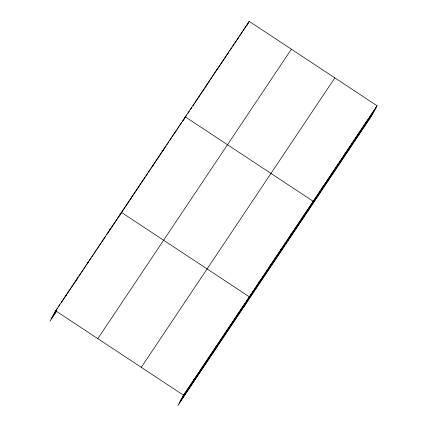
<?xml version="1.0" encoding="UTF-8"?>
<svg xmlns="http://www.w3.org/2000/svg" width="427" height="427" viewBox="0 0 427 427"><rect width="100%" height="100%" fill="white"/><g stroke="black" fill="none" stroke-linecap="round" stroke-linejoin="round"><path stroke-width="0.64" d="M377.046 105.757L183.471 395.188L177.813 405.65L371.389 116.219L377.046 105.757L249.187 21.35L55.611 310.781L49.954 321.243L56.903 310.856M65.742 295.932L66.58 294.379M76.428 280.048L77.549 277.977M87.402 263.646L88.517 261.58M98.37 247.244L99.486 245.178M109.339 230.847L110.454 228.776M119.411 216.105L121.423 212.374L249.288 296.781L243.63 307.243M130.956 198.523L132.071 196.457M141.599 182.607L142.719 180.536M152.247 166.685L153.362 164.619M162.895 150.768L164.011 148.697M174.659 132.781L172.07 137.046M183.589 120.04L184.186 118.93L182.35 121.674M184.464 118.412L185.302 116.865L313.167 201.272L307.509 211.733M195.112 102.496L195.95 100.943M206.599 85.026L205.478 87.092L217.247 69.105M226.774 55.254L227.89 53.188M238.538 37.266L237.417 39.337L239.253 36.594M246.865 25.636L249.187 21.35M193.324 380.857L194.44 378.786M204.293 364.455L205.408 362.384M215.261 348.053L216.382 345.987M226.23 331.651L227.351 329.585M237.198 315.254L238.319 313.183M258.815 282.93L259.936 280.865M269.464 267.014L270.579 264.943M280.107 251.097L281.228 249.026M290.755 235.176L291.876 233.11M301.403 219.259L302.519 217.188M322.695 187.421L323.815 185.35M333.343 171.499L334.458 169.434M343.986 155.583L345.107 153.512M354.634 139.666L355.755 137.595M365.282 123.745L366.398 121.679M54.491 312.852L57.415 308.475M58.515 306.837L59.977 304.648M61.072 303.01L65.459 296.45M65.827 295.9L78.258 277.315M78.99 276.221L80.815 273.488M81.546 272.394L83.377 269.661M84.108 268.567L85.939 265.834M86.67 264.74L88.496 262.007M89.227 260.913L91.058 258.18M91.789 257.086L93.614 254.353M94.346 253.259L96.176 250.526M96.908 249.432L98.002 247.793M99.464 245.605L101.295 242.872M102.026 241.778L105.682 236.312M106.777 234.674L145.271 177.114M146.007 176.02L147.843 173.277M148.575 172.177L150.411 169.434M151.147 168.334L166.199 145.826M166.93 144.732L168.766 141.988M169.503 140.889L171.339 138.145M174.643 133.203L176.474 130.459M177.21 129.36L179.046 126.616M179.783 125.517L181.614 122.773M184.918 117.831L186.754 115.087M187.859 113.443L189.326 111.244M190.426 109.6L191.894 107.401M192.999 105.757L194.466 103.564M195.566 101.914L205.109 87.642M216.494 70.626L226.406 55.804M227.137 54.709L228.973 51.961M229.71 50.866L231.546 48.123M232.277 47.023L234.113 44.28M234.85 43.18L236.686 40.437M239.99 35.494L248.066 23.421M52.996 315.617L56.284 310.701M51.453 318.473L56.572 310.819M97.804 338.638L291.379 49.206M141.278 367.332L334.853 77.901M182.356 397.259L375.925 107.828M180.856 400.03L374.431 110.598M179.313 402.88L372.888 113.449M55.611 310.781L183.471 395.188"/></g></svg>
